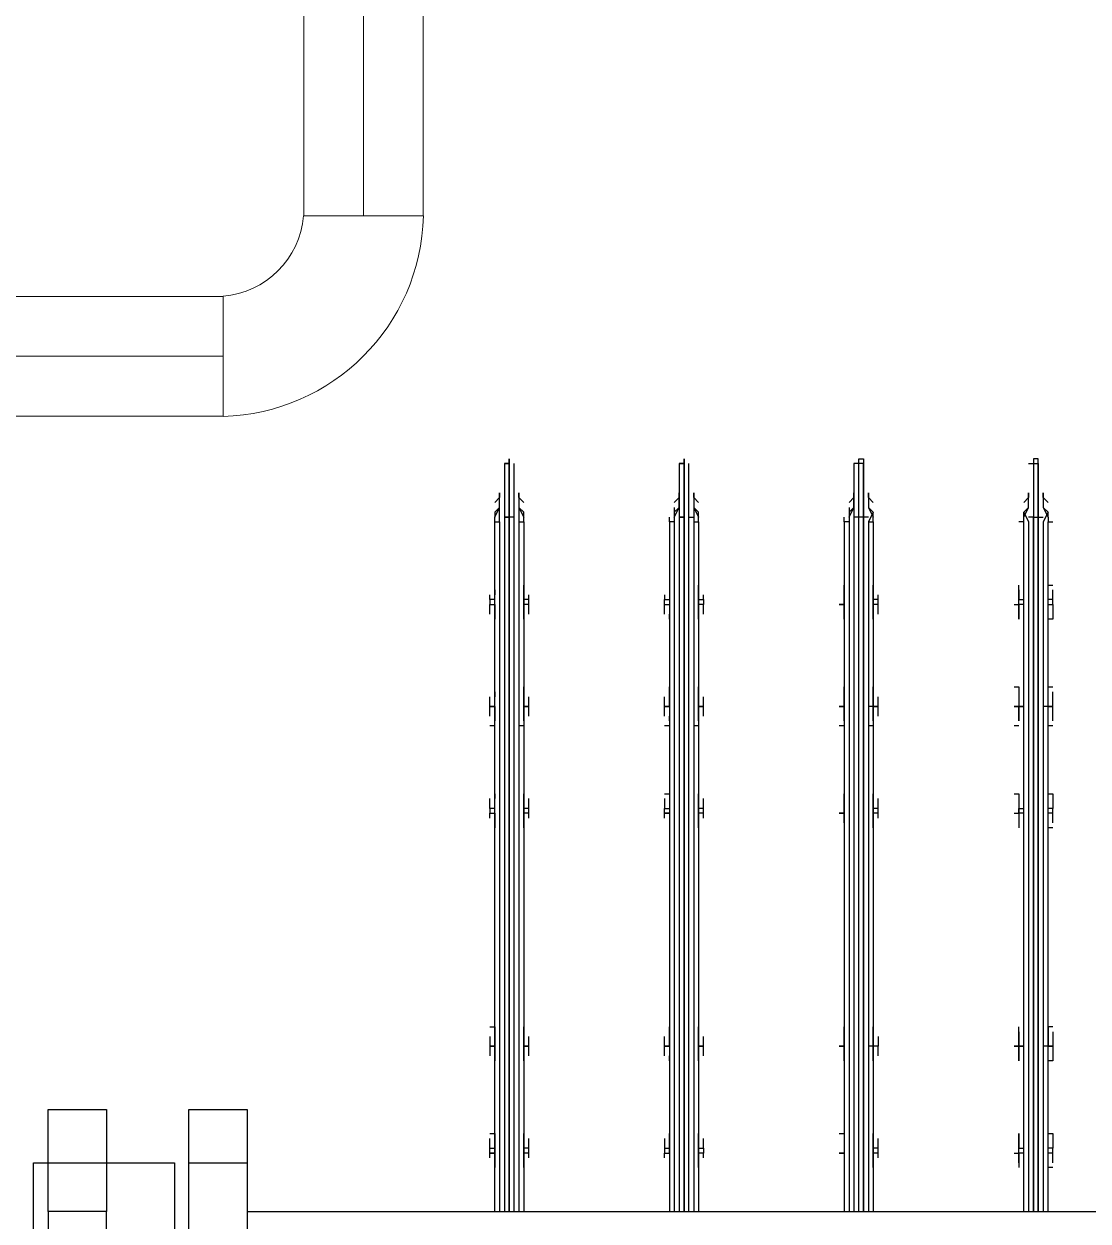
# Model space of a CAD drawing. Header units: metres. Extents: x 531689 to 532245, y 2673919 to 2674172.
# Drawn here: x 532025.8465 to 532026.1498, y 2674035.7423 to 2674036.0834 of the extents above; entities that cross this region are included whole.
import ezdxf

# ---------------------------------------------------------------- set-up
doc = ezdxf.new("R2010")
doc.units = ezdxf.units.M
doc.header["$MEASUREMENT"] = 0
doc.linetypes.add('CENTER2', pattern=[1.125, 0.75, -0.125, 0.125, -0.125])
doc.layers.add('IDT', color=7, linetype='Continuous')

# ---------------------------------------------------------------- blocks, each defined once
blk = doc.blocks.new('IDT')
at = {"layer": 'IDT', "color": 0, "lineweight": 25}
for p, q in [((15.02115641113394, 14.49992816479414), (15.02115641113394, 14.61887910088205)), ((15.03775421616936, 14.61887910088205), (15.03775421616936, 14.49992816479414)), ((15.08201502959744, 14.61887910088205), (15.08201502959744, 14.49992816479414)), ((15.04190366742822, 14.49992816479414), (15.04190366742822, 14.51929227066887)), ((15.06126777330317, 14.51929227066887), (15.06126777330317, 14.51375966899047)), ((15.07786557833859, 14.51375966899047), (15.07786557833859, 14.51929227066887)), ((15.02115641113394, 14.51375966899047), (14.44023323489117, 14.51375966899047)), ((14.7929365918956, 14.51375966899047), (14.7929365918956, 14.31735230940365)), ((14.79431974231537, 14.31735230940342), (14.79431974231537, 14.51375966899025)), ((14.79570289273514, 14.31596915898388), (14.79570289273514, 14.51375966899047)), ((14.79570289273514, 14.51375966899047), (14.79570289273514, 14.31596915898388)), ((14.79708604315445, 14.31596915898388), (14.79708604315445, 14.51375966899047)), ((14.79708604315445, 14.51375966899047), (14.79708604315445, 14.31596915898388)), ((14.79846919357422, 14.31735230940342), (14.79846919357422, 14.51375966899025)), ((14.79985234399399, 14.51375966899047), (14.79985234399399, 14.31735230940365)), ((14.8427300070023, 14.31735230940365), (14.8427300070023, 14.51375966899047)), ((14.84411315742207, 14.31735230940342), (14.84411315742207, 14.51375966899025)), ((14.84549630784139, 14.31596915898388), (14.84549630784139, 14.51375966899025)), ((14.84549630784139, 14.51375966899025), (14.84549630784139, 14.31596915898388)), ((14.84687945826116, 14.51375966899025), (14.84687945826116, 14.31596915898388)), ((14.84826260868093, 14.31596915898388), (14.84826260868093, 14.51375966899047)), ((14.84964575910024, 14.31735230940342), (14.84964575910024, 14.51375966899025)), ((14.85102890952001, 14.31735230940365), (14.85102890952001, 14.51375966899047)), ((14.89252342210855, 14.31735230940365), (14.89252342210855, 14.51375966899047)), ((14.89390657252832, 14.31735230940342), (14.89390657252832, 14.51375966899025)), ((14.89528972294809, 14.51375966899047), (14.89528972294809, 14.31596915898388)), ((14.89667287336741, 14.51375966899025), (14.89667287336741, 14.31596915898388)), ((14.89667287336741, 14.31596915898388), (14.89667287336741, 14.51375966899025)), ((14.89805602378718, 14.31596915898388), (14.89805602378718, 14.51375966899047)), ((14.89943917420695, 14.31735230940342), (14.89943917420695, 14.51375966899025)), ((14.90082232462672, 14.31735230940365), (14.90082232462672, 14.51375966899047)), ((14.94231683721526, 14.31735230940365), (14.94231683721526, 14.51375966899047)), ((14.94369998763503, 14.31735230940342), (14.94369998763503, 14.51375966899025)), ((14.94508313805434, 14.51375966899047), (14.94508313805434, 14.31596915898388)), ((14.94646628847411, 14.31596915898388), (14.94646628847411, 14.51375966899025)), ((14.94646628847411, 14.51375966899025), (14.94646628847411, 14.31596915898388)), ((14.94784943889388, 14.31596915898388), (14.94784943889388, 14.51375966899047)), ((14.9492325893132, 14.31735230940342), (14.9492325893132, 14.51375966899025)), ((14.95061573973297, 14.51375966899047), (14.95061573973297, 14.31735230940365)), ((15.06126777330317, 14.49992816479414), (15.06126777330317, 14.51375966899047)), ((15.06126777330317, 14.51375966899047), (15.07786557833859, 14.51375966899047)), ((15.07786557833859, 14.51375966899047), (15.07786557833859, 14.49992816479414)), ((14.79155344147628, 14.50131131521368), (14.7929365918956, 14.50131131521368)), ((14.7929365918956, 14.50131131521368), (14.7929365918956, 14.49577871353529)), ((14.80123549441331, 14.49716186395483), (14.80123549441331, 14.50131131521368)), ((14.8427300070023, 14.50131131521368), (14.8427300070023, 14.49716186395483)), ((14.85102890952001, 14.49716186395483), (14.85102890952001, 14.50131131521368)), ((14.89252342210855, 14.50131131521368), (14.89252342210855, 14.49716186395483)), ((14.90082232462672, 14.49716186395483), (14.90082232462672, 14.50131131521368)), ((14.94231683721526, 14.50131131521368), (14.94231683721526, 14.49577871353529)), ((14.95061573973297, 14.49716186395483), (14.95061573973297, 14.50131131521368)), ((14.79155344147628, 14.49992816479414), (14.79155344147628, 14.4985450143746)), ((14.79155344147628, 14.4985450143746), (14.79155344147628, 14.49716186395483)), ((14.80123549441331, 14.49992816479414), (14.80123549441331, 14.4985450143746)), ((14.80123549441331, 14.4985450143746), (14.80123549441331, 14.49716186395483)), ((14.84134685658253, 14.4985450143746), (14.84134685658253, 14.49716186395483)), ((14.8427300070023, 14.49992816479414), (14.8427300070023, 14.4985450143746)), ((14.85102890952001, 14.4985450143746), (14.85102890952001, 14.49992816479414)), ((14.85102890952001, 14.49716186395483), (14.85102890952001, 14.4985450143746)), ((14.89114027168924, 14.4985450143746), (14.89114027168924, 14.49716186395483)), ((14.89252342210855, 14.49992816479414), (14.89252342210855, 14.4985450143746)), ((14.90082232462672, 14.4985450143746), (14.90082232462672, 14.49992816479414)), ((14.90220547504603, 14.4985450143746), (14.90220547504603, 14.49716186395483)), ((14.94093368679549, 14.4985450143746), (14.94093368679549, 14.49716186395483)), ((14.94231683721526, 14.49992816479414), (14.94231683721526, 14.4985450143746)), ((14.95061573973297, 14.4985450143746), (14.95061573973297, 14.49992816479414)), ((14.95199889015274, 14.4985450143746), (14.95199889015274, 14.49716186395483)), ((15.03775421616936, 14.49992816479414), (15.02115641113394, 14.49992816479414)), ((15.02115641113394, 14.48471351017827), (15.02115641113394, 14.49992816479414)), ((15.03775421616936, 14.49992816479414), (15.03775421616936, 14.48471351017827)), ((15.06126777330317, 14.49992816479414), (15.04190366742822, 14.49992816479414)), ((15.07786557833859, 14.49992816479414), (15.06126777330317, 14.49992816479414)), ((15.06126777330317, 14.48471351017827), (15.06126777330317, 14.49992816479414)), ((15.08201502959744, 14.49992816479414), (15.07786557833859, 14.49992816479414)), ((15.07786557833859, 14.49992816479414), (15.07786557833859, 14.48471351017827)), ((14.79155344147628, 14.49716186395483), (14.7929365918956, 14.49716186395483)), ((14.79155344147628, 14.49716186395483), (14.79155344147628, 14.49577871353529)), ((14.79155344147628, 14.49301241269598), (14.79155344147628, 14.49577871353529)), ((14.79155344147628, 14.49577871353529), (14.7929365918956, 14.49577871353529)), ((14.7929365918956, 14.49577871353529), (14.7929365918956, 14.49162926227643)), ((14.79985234399399, 14.49716186395483), (14.80123549441331, 14.49716186395483)), ((14.80123549441331, 14.49577871353529), (14.79985234399399, 14.49577871353529)), ((14.80123549441331, 14.49716186395483), (14.80123549441331, 14.49577871353529)), ((14.80261864483307, 14.49716186395483), (14.80123549441331, 14.49716186395483)), ((14.80123549441331, 14.49716186395483), (14.80123549441331, 14.49577871353529)), ((14.80123549441331, 14.49577871353529), (14.80123549441331, 14.49162926227643)), ((14.80123549441331, 14.49301241269598), (14.80123549441331, 14.49577871353529)), ((14.84134685658253, 14.49716186395483), (14.8427300070023, 14.49716186395483)), ((14.84134685658253, 14.49716186395483), (14.84134685658253, 14.49577871353529)), ((14.84134685658253, 14.49577871353529), (14.8427300070023, 14.49577871353529)), ((14.84134685658253, 14.49577871353529), (14.84134685658253, 14.49301241269598)), ((14.8427300070023, 14.49716186395483), (14.8427300070023, 14.49577871353529)), ((14.8427300070023, 14.49577871353529), (14.8427300070023, 14.49162926227643)), ((14.85102890952001, 14.49577871353529), (14.85102890952001, 14.49716186395483)), ((14.85102890952001, 14.49716186395483), (14.85241205993978, 14.49716186395483)), ((14.85241205993978, 14.49716186395483), (14.85102890952001, 14.49716186395483)), ((14.85102890952001, 14.49577871353529), (14.85102890952001, 14.49716186395483)), ((14.85102890952001, 14.49301241269598), (14.85102890952001, 14.49577871353529)), ((14.85102890952001, 14.49162926227643), (14.85102890952001, 14.49577871353529)), ((14.89114027168924, 14.49716186395483), (14.89252342210855, 14.49716186395483)), ((14.89114027168924, 14.49577871353529), (14.89114027168924, 14.49716186395483)), ((14.89114027168924, 14.49577871353529), (14.89114027168924, 14.49301241269598)), ((14.89252342210855, 14.49577871353529), (14.89114027168924, 14.49577871353529)), ((14.89252342210855, 14.49716186395483), (14.89252342210855, 14.49162926227643)), ((14.90220547504603, 14.49716186395483), (14.90082232462672, 14.49716186395483)), ((14.90220547504603, 14.49716186395483), (14.90082232462672, 14.49716186395483)), ((14.90082232462672, 14.49716186395483), (14.90082232462672, 14.49577871353529)), ((14.90082232462672, 14.49577871353529), (14.90082232462672, 14.49162926227643)), ((14.90220547504603, 14.49577871353529), (14.90082232462672, 14.49577871353529)), ((14.90220547504603, 14.49577871353529), (14.90220547504603, 14.49716186395483)), ((14.90220547504603, 14.49301241269598), (14.90220547504603, 14.49577871353529)), ((14.94093368679549, 14.49716186395483), (14.94231683721526, 14.49716186395483)), ((14.94093368679549, 14.49716186395483), (14.94093368679549, 14.49577871353529)), ((14.94093368679549, 14.49577871353529), (14.94231683721526, 14.49577871353529)), ((14.94093368679549, 14.49577871353529), (14.94093368679549, 14.49301241269598)), ((14.94231683721526, 14.49577871353529), (14.94231683721526, 14.49162926227643)), ((14.95199889015274, 14.49716186395483), (14.95061573973297, 14.49716186395483)), ((14.95061573973297, 14.49577871353529), (14.95061573973297, 14.49716186395483)), ((14.95061573973297, 14.49716186395483), (14.95199889015274, 14.49716186395483)), ((14.95061573973297, 14.49162926227643), (14.95061573973297, 14.49577871353529)), ((14.95199889015274, 14.49577871353529), (14.95061573973297, 14.49577871353529)), ((14.95199889015274, 14.49716186395483), (14.95199889015274, 14.49577871353529)), ((14.95199889015274, 14.49577871353529), (14.95199889015274, 14.49301241269598)), ((14.79155344147628, 14.49162926227643), (14.79155344147628, 14.49301241269598)), ((14.7929365918956, 14.49162926227643), (14.79155344147628, 14.49162926227643)), ((14.80123549441331, 14.49162926227643), (14.80123549441331, 14.49301241269598)), ((14.8427300070023, 14.49162926227643), (14.8427300070023, 14.49301241269598)), ((14.85102890952001, 14.49162926227643), (14.85102890952001, 14.49301241269598)), ((14.85241205993978, 14.49162926227643), (14.85102890952001, 14.49162926227643)), ((14.89252342210855, 14.49162926227643), (14.89252342210855, 14.49301241269598)), ((14.90082232462672, 14.49162926227643), (14.90082232462672, 14.49301241269598)), ((14.94231683721526, 14.49162926227643), (14.94231683721526, 14.49301241269598)), ((14.95061573973297, 14.49162926227643), (14.95061573973297, 14.49301241269598)), ((14.95199889015274, 14.49162926227643), (14.95061573973297, 14.49162926227643)), ((15.03775421616936, 14.48471351017827), (15.02115641113394, 14.48471351017827)), ((15.07786557833859, 14.48471351017827), (15.06126777330317, 14.48471351017827)), ((14.79155344147628, 14.46949885556239), (14.79155344147628, 14.47088200598193)), ((14.79155344147628, 14.47088200598193), (14.7929365918956, 14.47088200598193)), ((14.7929365918956, 14.47088200598193), (14.7929365918956, 14.46673255472308)), ((14.80123549441331, 14.46673255472308), (14.80123549441331, 14.47088200598193)), ((14.80123549441331, 14.47088200598193), (14.80123549441331, 14.46949885556239)), ((14.8427300070023, 14.46949885556239), (14.8427300070023, 14.47088200598193)), ((14.8427300070023, 14.47088200598193), (14.8427300070023, 14.46673255472308)), ((14.85102890952001, 14.46673255472308), (14.85102890952001, 14.47088200598193)), ((14.85102890952001, 14.47088200598193), (14.85102890952001, 14.46949885556239)), ((14.89252342210855, 14.46949885556239), (14.89252342210855, 14.47088200598193)), ((14.89252342210855, 14.47088200598193), (14.89252342210855, 14.46673255472308)), ((14.90082232462672, 14.46673255472308), (14.90082232462672, 14.47088200598193)), ((14.90082232462672, 14.47088200598193), (14.90082232462672, 14.46949885556239)), ((14.94231683721526, 14.46949885556239), (14.94231683721526, 14.47088200598193)), ((14.94231683721526, 14.47088200598193), (14.94231683721526, 14.46673255472308)), ((14.95061573973297, 14.46673255472308), (14.95061573973297, 14.47088200598193)), ((14.95061573973297, 14.47088200598193), (14.95061573973297, 14.46949885556239)), ((14.79155344147628, 14.46673255472308), (14.79155344147628, 14.46949885556239)), ((14.80123549441331, 14.46949885556239), (14.80123549441331, 14.46673255472308)), ((14.84134685658253, 14.46949885556239), (14.84134685658253, 14.46673255472308)), ((14.85102890952001, 14.46949885556239), (14.85102890952001, 14.46673255472308)), ((14.89114027168924, 14.46949885556239), (14.89114027168924, 14.46673255472308)), ((14.90220547504603, 14.46949885556239), (14.90220547504603, 14.46673255472308)), ((14.94093368679549, 14.46949885556239), (14.94093368679549, 14.46673255472308)), ((14.95199889015274, 14.46673255472308), (14.95199889015274, 14.46949885556239)), ((14.79155344147628, 14.463966253884), (14.79155344147628, 14.46673255472308)), ((14.79155344147628, 14.46673255472308), (14.7929365918956, 14.46673255472308)), ((14.7929365918956, 14.46673255472308), (14.79155344147628, 14.46673255472308)), ((14.79155344147628, 14.46258310346423), (14.79155344147628, 14.463966253884)), ((14.7929365918956, 14.46673255472308), (14.79431974231537, 14.46673255472308)), ((14.7929365918956, 14.46119995304468), (14.7929365918956, 14.46673255472308)), ((14.80123549441331, 14.46673255472308), (14.79985234399399, 14.46673255472308)), ((14.79985234399399, 14.46673255472308), (14.80123549441331, 14.46673255472308)), ((14.80123549441331, 14.463966253884), (14.80123549441331, 14.46673255472308)), ((14.80123549441331, 14.46673255472308), (14.80261864483307, 14.46673255472308)), ((14.80261864483307, 14.46673255472308), (14.80123549441331, 14.46673255472308)), ((14.80123549441331, 14.46673255472308), (14.80123549441331, 14.46119995304468)), ((14.80123549441331, 14.46258310346423), (14.80123549441331, 14.463966253884)), ((14.84134685658253, 14.46673255472308), (14.8427300070023, 14.46673255472308)), ((14.84134685658253, 14.463966253884), (14.84134685658253, 14.46673255472308)), ((14.84134685658253, 14.46673255472308), (14.8427300070023, 14.46673255472308)), ((14.8427300070023, 14.46673255472308), (14.8427300070023, 14.46119995304468)), ((14.8427300070023, 14.46673255472308), (14.84411315742207, 14.46673255472308)), ((14.8427300070023, 14.463966253884), (14.8427300070023, 14.46258310346423)), ((14.85241205993978, 14.46673255472308), (14.85102890952001, 14.46673255472308)), ((14.85102890952001, 14.46673255472308), (14.85241205993978, 14.46673255472308)), ((14.85241205993978, 14.46673255472308), (14.85102890952001, 14.46673255472308)), ((14.85102890952001, 14.46673255472308), (14.85102890952001, 14.46119995304468)), ((14.85102890952001, 14.463966253884), (14.85102890952001, 14.46673255472308)), ((14.85102890952001, 14.46258310346423), (14.85102890952001, 14.463966253884)), ((14.89114027168924, 14.46673255472308), (14.89252342210855, 14.46673255472308)), ((14.89252342210855, 14.46673255472308), (14.89114027168924, 14.46673255472308)), ((14.89114027168924, 14.46673255472308), (14.89114027168924, 14.463966253884)), ((14.89252342210855, 14.46673255472308), (14.89252342210855, 14.46119995304468)), ((14.89252342210855, 14.463966253884), (14.89252342210855, 14.46258310346423)), ((14.90220547504603, 14.46673255472308), (14.90082232462672, 14.46673255472308)), ((14.90082232462672, 14.46673255472308), (14.90220547504603, 14.46673255472308)), ((14.90220547504603, 14.46673255472308), (14.90082232462672, 14.46673255472308)), ((14.90082232462672, 14.46673255472308), (14.90082232462672, 14.46119995304468)), ((14.90082232462672, 14.46258310346423), (14.90082232462672, 14.463966253884)), ((14.90220547504603, 14.46673255472308), (14.90220547504603, 14.463966253884)), ((14.94093368679549, 14.46673255472308), (14.94231683721526, 14.46673255472308)), ((14.94231683721526, 14.46673255472308), (14.94093368679549, 14.46673255472308)), ((14.94093368679549, 14.46673255472308), (14.94093368679549, 14.463966253884)), ((14.94231683721526, 14.46673255472308), (14.94231683721526, 14.46119995304468)), ((14.94231683721526, 14.463966253884), (14.94231683721526, 14.46258310346423)), ((14.95199889015274, 14.46673255472308), (14.95061573973297, 14.46673255472308)), ((14.95061573973297, 14.46673255472308), (14.95199889015274, 14.46673255472308)), ((14.95199889015274, 14.46673255472308), (14.95061573973297, 14.46673255472308)), ((14.95061573973297, 14.46119995304468), (14.95061573973297, 14.46673255472308)), ((14.95061573973297, 14.46673255472308), (14.95199889015274, 14.46673255472308)), ((14.95061573973297, 14.46258310346423), (14.95061573973297, 14.463966253884)), ((14.95199889015274, 14.463966253884), (14.95199889015274, 14.46673255472308)), ((14.79155344147628, 14.46119995304468), (14.7929365918956, 14.46119995304468)), ((14.95199889015274, 14.46119995304468), (14.95061573973297, 14.46119995304468)), ((14.79155344147628, 14.40449078584004), (14.7929365918956, 14.40449078584004)), ((14.79155344147628, 14.40310763542027), (14.79155344147628, 14.40172448500073)), ((14.7929365918956, 14.40449078584004), (14.7929365918956, 14.40034133458119)), ((14.80123549441331, 14.40034133458119), (14.80123549441331, 14.40449078584004)), ((14.80123549441331, 14.40172448500073), (14.80123549441331, 14.40310763542027)), ((14.8427300070023, 14.40449078584004), (14.8427300070023, 14.40034133458119)), ((14.8427300070023, 14.40310763542027), (14.8427300070023, 14.40172448500073)), ((14.85102890952001, 14.40034133458119), (14.85102890952001, 14.40449078584004)), ((14.85102890952001, 14.40310763542027), (14.85102890952001, 14.40172448500073)), ((14.89252342210855, 14.40449078584004), (14.89252342210855, 14.40034133458119)), ((14.89252342210855, 14.40310763542027), (14.89252342210855, 14.40172448500073)), ((14.90082232462672, 14.40034133458119), (14.90082232462672, 14.40449078584004)), ((14.90082232462672, 14.40172448500073), (14.90082232462672, 14.40310763542027)), ((14.94231683721526, 14.40449078584004), (14.94231683721526, 14.40034133458119)), ((14.94231683721526, 14.40310763542027), (14.94231683721526, 14.40172448500073)), ((14.95061573973297, 14.40034133458119), (14.95061573973297, 14.40449078584004)), ((14.95061573973297, 14.40172448500073), (14.95061573973297, 14.40310763542027)), ((14.79155344147628, 14.40172448500073), (14.79155344147628, 14.40034133458119)), ((14.79155344147628, 14.40034133458119), (14.7929365918956, 14.40034133458119)), ((14.79155344147628, 14.40034133458119), (14.79155344147628, 14.39895818416142)), ((14.79155344147628, 14.39619188332233), (14.79155344147628, 14.39895818416142)), ((14.79155344147628, 14.39895818416142), (14.7929365918956, 14.39895818416142)), ((14.7929365918956, 14.40034133458119), (14.7929365918956, 14.39895818416142)), ((14.7929365918956, 14.39895818416142), (14.7929365918956, 14.39480873290256)), ((14.79985234399399, 14.40034133458119), (14.80123549441331, 14.40034133458119)), ((14.80123549441331, 14.39895818416142), (14.79985234399399, 14.39895818416142)), ((14.80123549441331, 14.40034133458119), (14.80123549441331, 14.40172448500073)), ((14.80261864483307, 14.40034133458119), (14.80123549441331, 14.40034133458119)), ((14.80123549441331, 14.40034133458119), (14.80123549441331, 14.39895818416142)), ((14.80123549441331, 14.39895818416142), (14.80123549441331, 14.40034133458119)), ((14.80123549441331, 14.39480873290256), (14.80123549441331, 14.39895818416142)), ((14.80123549441331, 14.39619188332233), (14.80123549441331, 14.39895818416142)), ((14.84134685658253, 14.40172448500073), (14.84134685658253, 14.40034133458119)), ((14.84134685658253, 14.40034133458119), (14.8427300070023, 14.40034133458119)), ((14.84134685658253, 14.40034133458119), (14.84134685658253, 14.39895818416142)), ((14.84134685658253, 14.39895818416142), (14.8427300070023, 14.39895818416142)), ((14.84134685658253, 14.39895818416142), (14.84134685658253, 14.39619188332233)), ((14.8427300070023, 14.40034133458119), (14.8427300070023, 14.39895818416142)), ((14.8427300070023, 14.39895818416142), (14.8427300070023, 14.39480873290256)), ((14.85102890952001, 14.40172448500073), (14.85102890952001, 14.40034133458119)), ((14.85102890952001, 14.40034133458119), (14.85102890952001, 14.39480873290256)), ((14.85102890952001, 14.39895818416142), (14.85102890952001, 14.40034133458119)), ((14.85102890952001, 14.40034133458119), (14.85241205993978, 14.40034133458119)), ((14.85241205993978, 14.40034133458119), (14.85102890952001, 14.40034133458119)), ((14.85102890952001, 14.39619188332233), (14.85102890952001, 14.39895818416142)), ((14.89114027168924, 14.40172448500073), (14.89114027168924, 14.40034133458119)), ((14.89114027168924, 14.40034133458119), (14.89252342210855, 14.40034133458119)), ((14.89114027168924, 14.40034133458119), (14.89114027168924, 14.39895818416142)), ((14.89114027168924, 14.39895818416142), (14.89252342210855, 14.39895818416142)), ((14.89114027168924, 14.39895818416142), (14.89114027168924, 14.39619188332233)), ((14.89252342210855, 14.40034133458119), (14.89252342210855, 14.39895818416142)), ((14.89252342210855, 14.39895818416142), (14.89252342210855, 14.39480873290256)), ((14.90220547504603, 14.40034133458119), (14.90082232462672, 14.40034133458119)), ((14.90082232462672, 14.39895818416142), (14.90082232462672, 14.40034133458119)), ((14.90082232462672, 14.40034133458119), (14.90220547504603, 14.40034133458119)), ((14.90082232462672, 14.39480873290256), (14.90082232462672, 14.39895818416142)), ((14.90220547504603, 14.39895818416142), (14.90082232462672, 14.39895818416142)), ((14.90220547504603, 14.40172448500073), (14.90220547504603, 14.40034133458119)), ((14.90220547504603, 14.40034133458119), (14.90220547504603, 14.39895818416142)), ((14.90220547504603, 14.39619188332233), (14.90220547504603, 14.39895818416142)), ((14.94093368679549, 14.40172448500073), (14.94093368679549, 14.40034133458119)), ((14.94093368679549, 14.40034133458119), (14.94231683721526, 14.40034133458119)), ((14.94093368679549, 14.40034133458119), (14.94093368679549, 14.39895818416142)), ((14.94093368679549, 14.39895818416142), (14.94231683721526, 14.39895818416142)), ((14.94093368679549, 14.39895818416142), (14.94093368679549, 14.39619188332233)), ((14.94231683721526, 14.40034133458119), (14.94231683721526, 14.39480873290256)), ((14.95199889015274, 14.40034133458119), (14.95061573973297, 14.40034133458119)), ((14.95199889015274, 14.40034133458119), (14.95061573973297, 14.40034133458119)), ((14.95061573973297, 14.40034133458119), (14.95061573973297, 14.39480873290256)), ((14.95061573973297, 14.39895818416142), (14.95199889015274, 14.39895818416142)), ((14.95199889015274, 14.40172448500073), (14.95199889015274, 14.40034133458119)), ((14.95199889015274, 14.39895818416142), (14.95199889015274, 14.40034133458119)), ((14.95199889015274, 14.39895818416142), (14.95199889015274, 14.39619188332233)), ((14.79155344147628, 14.39480873290256), (14.79155344147628, 14.39619188332233)), ((14.80123549441331, 14.39480873290256), (14.80123549441331, 14.39619188332233)), ((14.8427300070023, 14.39480873290256), (14.8427300070023, 14.39619188332233)), ((14.85102890952001, 14.39480873290256), (14.85102890952001, 14.39619188332233)), ((14.89252342210855, 14.39480873290256), (14.89252342210855, 14.39619188332233)), ((14.90082232462672, 14.39480873290256), (14.90082232462672, 14.39619188332233)), ((14.94231683721526, 14.39480873290256), (14.94231683721526, 14.39619188332233)), ((14.95061573973297, 14.39480873290256), (14.95061573973297, 14.39619188332233)), ((14.7929365918956, 14.39480873290256), (14.79155344147628, 14.39480873290256)), ((14.80261864483307, 14.39480873290256), (14.80123549441331, 14.39480873290256)), ((14.90220547504603, 14.39480873290256), (14.90082232462672, 14.39480873290256)), ((14.79155344147628, 14.37544462702783), (14.7929365918956, 14.37544462702783)), ((14.80123549441331, 14.37544462702783), (14.80261864483307, 14.37544462702783)), ((14.8427300070023, 14.37544462702783), (14.84411315742207, 14.37544462702783)), ((14.85102890952001, 14.37544462702783), (14.85241205993978, 14.37544462702783)), ((14.89252342210855, 14.37544462702783), (14.89390657252832, 14.37544462702783)), ((14.90082232462672, 14.37544462702783), (14.90220547504603, 14.37544462702783)), ((14.94231683721526, 14.37544462702783), (14.94369998763503, 14.37544462702783)), ((14.95061573973297, 14.37544462702783), (14.95199889015274, 14.37544462702783)), ((14.79155344147628, 14.37406147660829), (14.79155344147628, 14.37267832618852)), ((14.79155344147628, 14.37267832618852), (14.79155344147628, 14.36991202534944)), ((14.7929365918956, 14.37406147660829), (14.7929365918956, 14.36991202534944)), ((14.80123549441331, 14.36991202534944), (14.80123549441331, 14.37406147660829)), ((14.80123549441331, 14.37406147660829), (14.80123549441331, 14.37267832618852)), ((14.80123549441331, 14.37267832618852), (14.80123549441331, 14.36991202534944)), ((14.84134685658253, 14.37267832618852), (14.84134685658253, 14.36991202534944)), ((14.8427300070023, 14.37267832618852), (14.8427300070023, 14.37406147660829)), ((14.8427300070023, 14.37406147660829), (14.8427300070023, 14.36991202534944)), ((14.85102890952001, 14.36991202534944), (14.85102890952001, 14.37406147660829)), ((14.85102890952001, 14.37406147660829), (14.85102890952001, 14.37267832618852)), ((14.85102890952001, 14.37267832618852), (14.85102890952001, 14.36991202534944)), ((14.89114027168924, 14.37267832618852), (14.89114027168924, 14.36991202534944)), ((14.89252342210855, 14.37267832618852), (14.89252342210855, 14.37406147660829)), ((14.89252342210855, 14.37406147660829), (14.89252342210855, 14.36991202534944)), ((14.90082232462672, 14.36991202534944), (14.90082232462672, 14.37406147660829)), ((14.90082232462672, 14.37406147660829), (14.90082232462672, 14.37267832618852)), ((14.90220547504603, 14.37267832618852), (14.90220547504603, 14.36991202534944)), ((14.94093368679549, 14.37267832618852), (14.94093368679549, 14.36991202534944)), ((14.94231683721526, 14.37267832618852), (14.94231683721526, 14.37406147660829)), ((14.94231683721526, 14.37406147660829), (14.94231683721526, 14.36991202534944)), ((14.95061573973297, 14.36991202534944), (14.95061573973297, 14.37406147660829)), ((14.95061573973297, 14.37406147660829), (14.95061573973297, 14.37267832618852)), ((14.95199889015274, 14.37267832618852), (14.95199889015274, 14.36991202534944)), ((14.79155344147628, 14.36991202534944), (14.7929365918956, 14.36991202534944)), ((14.7929365918956, 14.36991202534944), (14.79155344147628, 14.36991202534944)), ((14.79155344147628, 14.36991202534944), (14.79155344147628, 14.36714572451012)), ((14.7929365918956, 14.36991202534944), (14.7929365918956, 14.36437942367081)), ((14.7929365918956, 14.36991202534944), (14.79431974231537, 14.36991202534944)), ((14.80123549441331, 14.36991202534944), (14.79985234399399, 14.36991202534944)), ((14.79985234399399, 14.36991202534944), (14.80123549441331, 14.36991202534944)), ((14.80123549441331, 14.36437942367081), (14.80123549441331, 14.36991202534944)), ((14.80123549441331, 14.36991202534944), (14.80261864483307, 14.36991202534944)), ((14.80261864483307, 14.36991202534944), (14.80123549441331, 14.36991202534944)), ((14.80123549441331, 14.36991202534944), (14.80261864483307, 14.36991202534944)), ((14.80123549441331, 14.36714572451012), (14.80123549441331, 14.36991202534944)), ((14.84134685658253, 14.36991202534944), (14.8427300070023, 14.36991202534944)), ((14.8427300070023, 14.36991202534944), (14.84134685658253, 14.36991202534944)), ((14.84134685658253, 14.36991202534944), (14.84134685658253, 14.36714572451012)), ((14.8427300070023, 14.36991202534944), (14.84411315742207, 14.36991202534944)), ((14.8427300070023, 14.36991202534944), (14.8427300070023, 14.36437942367081)), ((14.85241205993978, 14.36991202534944), (14.85102890952001, 14.36991202534944)), ((14.85102890952001, 14.36991202534944), (14.85241205993978, 14.36991202534944)), ((14.85241205993978, 14.36991202534944), (14.85102890952001, 14.36991202534944)), ((14.85102890952001, 14.36991202534944), (14.85102890952001, 14.36437942367081)), ((14.85102890952001, 14.36714572451012), (14.85102890952001, 14.36991202534944)), ((14.89114027168924, 14.36991202534944), (14.89252342210855, 14.36991202534944)), ((14.89252342210855, 14.36991202534944), (14.89114027168924, 14.36991202534944)), ((14.89114027168924, 14.36991202534944), (14.89114027168924, 14.36714572451012)), ((14.89252342210855, 14.36991202534944), (14.89252342210855, 14.36437942367081)), ((14.90220547504603, 14.36991202534944), (14.90082232462672, 14.36991202534944)), ((14.90082232462672, 14.36991202534944), (14.90220547504603, 14.36991202534944)), ((14.90220547504603, 14.36991202534944), (14.90082232462672, 14.36991202534944)), ((14.90082232462672, 14.36991202534944), (14.90082232462672, 14.36437942367081)), ((14.90220547504603, 14.36991202534944), (14.90220547504603, 14.36714572451012)), ((14.94093368679549, 14.36991202534944), (14.94231683721526, 14.36991202534944)), ((14.94231683721526, 14.36991202534944), (14.94093368679549, 14.36991202534944)), ((14.94093368679549, 14.36991202534944), (14.94093368679549, 14.36714572451012)), ((14.94231683721526, 14.36991202534944), (14.94231683721526, 14.36437942367081)), ((14.95199889015274, 14.36991202534944), (14.95061573973297, 14.36991202534944)), ((14.95061573973297, 14.36991202534944), (14.95061573973297, 14.36437942367081)), ((14.95061573973297, 14.36991202534944), (14.95199889015274, 14.36991202534944)), ((14.95199889015274, 14.36991202534944), (14.95061573973297, 14.36991202534944)), ((14.95199889015274, 14.36991202534944), (14.95199889015274, 14.36714572451012)), ((14.79155344147628, 14.36714572451012), (14.79155344147628, 14.36576257409058)), ((14.80123549441331, 14.36576257409058), (14.80123549441331, 14.36714572451012)), ((14.8427300070023, 14.36714572451012), (14.8427300070023, 14.36576257409058)), ((14.85102890952001, 14.36576257409058), (14.85102890952001, 14.36714572451012)), ((14.89252342210855, 14.36714572451012), (14.89252342210855, 14.36576257409058)), ((14.90082232462672, 14.36576257409058), (14.90082232462672, 14.36714572451012)), ((14.94231683721526, 14.36714572451012), (14.94231683721526, 14.36576257409058)), ((14.95061573973297, 14.36576257409058), (14.95061573973297, 14.36714572451012)), ((14.7929365918956, 14.36437942367081), (14.79155344147628, 14.36437942367081)), ((14.80261864483307, 14.36437942367081), (14.80123549441331, 14.36437942367081)), ((14.79155344147628, 14.34363216737654), (14.79155344147628, 14.34501531779608)), ((14.79155344147628, 14.34501531779608), (14.7929365918956, 14.34501531779608)), ((14.7929365918956, 14.34501531779608), (14.7929365918956, 14.34086586653723)), ((14.80123549441331, 14.34086586653723), (14.80123549441331, 14.34501531779608)), ((14.80123549441331, 14.34501531779608), (14.80123549441331, 14.34363216737654)), ((14.8427300070023, 14.34363216737654), (14.8427300070023, 14.34501531779608)), ((14.8427300070023, 14.34501531779608), (14.8427300070023, 14.34086586653723)), ((14.85102890952001, 14.34501531779608), (14.85102890952001, 14.34363216737654)), ((14.85102890952001, 14.34086586653723), (14.85102890952001, 14.34501531779608)), ((14.89252342210855, 14.34363216737654), (14.89252342210855, 14.34501531779608)), ((14.89252342210855, 14.34501531779608), (14.89252342210855, 14.34086586653723)), ((14.90082232462672, 14.34086586653723), (14.90082232462672, 14.34501531779608)), ((14.90082232462672, 14.34501531779608), (14.90082232462672, 14.34363216737654)), ((14.94231683721526, 14.34363216737654), (14.94231683721526, 14.34501531779608)), ((14.94231683721526, 14.34501531779608), (14.94231683721526, 14.34086586653723)), ((14.95061573973297, 14.34086586653723), (14.95061573973297, 14.34501531779608)), ((14.95061573973297, 14.34501531779608), (14.95061573973297, 14.34363216737654)), ((14.79155344147628, 14.34086586653723), (14.79155344147628, 14.34363216737654)), ((14.7929365918956, 14.34086586653723), (14.79155344147628, 14.34086586653723)), ((14.79155344147628, 14.34086586653723), (14.79155344147628, 14.33948271611769)), ((14.7929365918956, 14.34086586653723), (14.7929365918956, 14.33948271611769)), ((14.79985234399399, 14.34086586653723), (14.80123549441331, 14.34086586653723)), ((14.80123549441331, 14.34363216737654), (14.80123549441331, 14.34086586653723)), ((14.80123549441331, 14.34086586653723), (14.80123549441331, 14.33948271611769)), ((14.80261864483307, 14.34086586653723), (14.80123549441331, 14.34086586653723)), ((14.80123549441331, 14.34086586653723), (14.80123549441331, 14.33948271611769)), ((14.84134685658253, 14.34363216737654), (14.84134685658253, 14.34086586653723)), ((14.84134685658253, 14.34086586653723), (14.8427300070023, 14.34086586653723)), ((14.84134685658253, 14.34086586653723), (14.84134685658253, 14.33948271611769)), ((14.8427300070023, 14.34086586653723), (14.8427300070023, 14.33948271611769)), ((14.85102890952001, 14.34363216737654), (14.85102890952001, 14.34086586653723)), ((14.85102890952001, 14.34086586653723), (14.85241205993978, 14.34086586653723)), ((14.85241205993978, 14.34086586653723), (14.85102890952001, 14.34086586653723)), ((14.85102890952001, 14.33948271611769), (14.85102890952001, 14.34086586653723)), ((14.85102890952001, 14.34086586653723), (14.85102890952001, 14.33948271611769)), ((14.89114027168924, 14.34363216737654), (14.89114027168924, 14.34086586653723)), ((14.89114027168924, 14.34086586653723), (14.89252342210855, 14.34086586653723)), ((14.89114027168924, 14.33948271611769), (14.89114027168924, 14.34086586653723)), ((14.89252342210855, 14.34086586653723), (14.89252342210855, 14.33533326485883)), ((14.90082232462672, 14.33948271611769), (14.90082232462672, 14.34086586653723)), ((14.90220547504603, 14.34086586653723), (14.90082232462672, 14.34086586653723)), ((14.90220547504603, 14.34363216737654), (14.90220547504603, 14.34086586653723)), ((14.90220547504603, 14.34086586653723), (14.90220547504603, 14.33948271611769)), ((14.94093368679549, 14.34363216737654), (14.94093368679549, 14.34086586653723)), ((14.94093368679549, 14.34086586653723), (14.94231683721526, 14.34086586653723)), ((14.94093368679549, 14.34086586653723), (14.94093368679549, 14.33948271611769)), ((14.94231683721526, 14.34086586653723), (14.94231683721526, 14.33948271611769)), ((14.95199889015274, 14.34086586653723), (14.95061573973297, 14.34086586653723)), ((14.95199889015274, 14.34086586653723), (14.95061573973297, 14.34086586653723)), ((14.95061573973297, 14.34086586653723), (14.95061573973297, 14.33948271611769)), ((14.95199889015274, 14.34363216737654), (14.95199889015274, 14.34086586653723)), ((14.95199889015274, 14.33948271611769), (14.95199889015274, 14.34086586653723)), ((14.79155344147628, 14.33948271611769), (14.7929365918956, 14.33948271611769)), ((14.79155344147628, 14.33948271611769), (14.79155344147628, 14.33809956569792)), ((14.79155344147628, 14.33809956569792), (14.79155344147628, 14.33671641527837)), ((14.7929365918956, 14.33948271611769), (14.7929365918956, 14.33533326485883)), ((14.80123549441331, 14.33948271611769), (14.79985234399399, 14.33948271611769)), ((14.80123549441331, 14.33948271611769), (14.80123549441331, 14.33533326485883)), ((14.80123549441331, 14.33809956569792), (14.80123549441331, 14.33948271611769)), ((14.80123549441331, 14.33671641527837), (14.80123549441331, 14.33809956569792)), ((14.84134685658253, 14.33948271611769), (14.8427300070023, 14.33948271611769)), ((14.84134685658253, 14.33948271611769), (14.84134685658253, 14.33809956569792)), ((14.8427300070023, 14.33948271611769), (14.8427300070023, 14.33533326485883)), ((14.8427300070023, 14.33809956569792), (14.8427300070023, 14.33671641527837)), ((14.85102890952001, 14.33809956569792), (14.85102890952001, 14.33948271611769)), ((14.85102890952001, 14.33948271611769), (14.85102890952001, 14.33533326485883)), ((14.85102890952001, 14.33671641527837), (14.85102890952001, 14.33809956569792)), ((14.89114027168924, 14.33948271611769), (14.89114027168924, 14.33809956569792)), ((14.89252342210855, 14.33948271611769), (14.89114027168924, 14.33948271611769)), ((14.89252342210855, 14.33809956569792), (14.89252342210855, 14.33671641527837)), ((14.90082232462672, 14.33533326485883), (14.90082232462672, 14.33948271611769)), ((14.90220547504603, 14.33948271611769), (14.90082232462672, 14.33948271611769)), ((14.90082232462672, 14.33671641527837), (14.90082232462672, 14.33809956569792)), ((14.90220547504603, 14.33809956569792), (14.90220547504603, 14.33948271611769)), ((14.94093368679549, 14.33948271611769), (14.94231683721526, 14.33948271611769)), ((14.94093368679549, 14.33948271611769), (14.94093368679549, 14.33809956569792)), ((14.94231683721526, 14.33948271611769), (14.94231683721526, 14.33533326485883)), ((14.94231683721526, 14.33809956569792), (14.94231683721526, 14.33671641527837)), ((14.95061573973297, 14.33948271611769), (14.95199889015274, 14.33948271611769)), ((14.95061573973297, 14.33948271611769), (14.95061573973297, 14.33533326485883)), ((14.95061573973297, 14.33671641527837), (14.95061573973297, 14.33809956569792)), ((14.95199889015274, 14.33948271611769), (14.95199889015274, 14.33809956569792)), ((14.7929365918956, 14.33533326485883), (14.79155344147628, 14.33533326485883)), ((14.7929365918956, 14.31735230940365), (14.79155344147628, 14.31735230940365)), ((14.7929365918956, 14.31596915898388), (14.7929365918956, 14.31735230940365)), ((14.7929365918956, 14.31458600856433), (14.79431974231537, 14.31735230940342)), ((14.79985234399399, 14.31458600856433), (14.79846919357422, 14.31735230940342)), ((14.79985234399399, 14.31735230940365), (14.79985234399399, 14.31596915898388)), ((14.79985234399399, 14.31735230940365), (14.80123549441331, 14.31735230940365)), ((14.8427300070023, 14.31458600856433), (14.84411315742207, 14.31735230940365)), ((14.84411315742207, 14.31735230940365), (14.8427300070023, 14.31735230940365)), ((14.8427300070023, 14.31735230940365), (14.8427300070023, 14.31596915898388)), ((14.84964575910024, 14.31320285814479), (14.84964575910024, 14.31735230940365)), ((14.84964575910024, 14.31735230940365), (14.85102890952001, 14.31735230940365)), ((14.85102890952001, 14.31735230940365), (14.85102890952001, 14.31596915898388)), ((14.89390657252832, 14.31735230940365), (14.89252342210855, 14.31735230940365)), ((14.89252342210855, 14.31735230940365), (14.89252342210855, 14.31596915898388)), ((14.89390657252832, 14.31320285814479), (14.89390657252832, 14.31735230940365)), ((14.89943917420695, 14.31320285814479), (14.89943917420695, 14.31735230940365)), ((14.89943917420695, 14.31735230940365), (14.90082232462672, 14.31735230940365)), ((14.90082232462672, 14.31735230940365), (14.90082232462672, 14.31596915898388)), ((14.94369998763503, 14.31735230940365), (14.94231683721526, 14.31735230940365)), ((14.94231683721526, 14.31735230940365), (14.94231683721526, 14.31596915898388)), ((14.94369998763503, 14.31320285814479), (14.94369998763503, 14.31735230940365)), ((14.95061573973297, 14.31735230940365), (14.9492325893132, 14.31735230940365)), ((14.9492325893132, 14.31735230940365), (14.9492325893132, 14.31320285814479)), ((14.95061573973297, 14.31735230940365), (14.95061573973297, 14.31596915898388)), ((14.79431974231537, 14.31320285814479), (14.7929365918956, 14.31596915898388)), ((14.7929365918956, 14.31596915898388), (14.7929365918956, 14.31458600856433)), ((14.7929365918956, 14.31458600856433), (14.79431974231537, 14.31320285814479)), ((14.79431974231537, 14.31320285814479), (14.7929365918956, 14.31458600856433)), ((14.79570289273514, 14.31596915898388), (14.79431974231537, 14.31596915898388)), ((14.79570289273514, 14.300754504368), (14.79570289273514, 14.31596915898388)), ((14.79708604315445, 14.31596915898388), (14.79570289273514, 14.31596915898388)), ((14.79570289273514, 14.31596915898388), (14.79570289273514, 14.29937135394846)), ((14.79708604315445, 14.300754504368), (14.79708604315445, 14.31596915898388)), ((14.79708604315445, 14.31596915898388), (14.79846919357422, 14.31596915898388)), ((14.79708604315445, 14.29937135394846), (14.79708604315445, 14.31596915898388)), ((14.79985234399399, 14.31596915898388), (14.79846919357422, 14.31320285814479)), ((14.79985234399399, 14.31458600856433), (14.79846919357422, 14.31320285814479)), ((14.79846919357422, 14.31320285814479), (14.79985234399399, 14.31458600856433)), ((14.79985234399399, 14.31596915898388), (14.79985234399399, 14.31458600856433)), ((14.84411315742207, 14.31320285814479), (14.8427300070023, 14.31596915898388)), ((14.8427300070023, 14.31596915898388), (14.8427300070023, 14.31458600856433)), ((14.8427300070023, 14.31458600856433), (14.84411315742207, 14.31320285814479)), ((14.84411315742207, 14.31320285814479), (14.8427300070023, 14.31458600856433)), ((14.84411315742207, 14.31596915898388), (14.84549630784139, 14.31596915898388)), ((14.84549630784139, 14.31596915898388), (14.84687945826116, 14.31596915898388)), ((14.84549630784139, 14.29937135394846), (14.84549630784139, 14.31596915898388)), ((14.84549630784139, 14.31596915898388), (14.84549630784139, 14.300754504368)), ((14.84687945826116, 14.31596915898388), (14.84826260868093, 14.31596915898388)), ((14.84687945826116, 14.31596915898388), (14.84687945826116, 14.29937135394846)), ((14.84964575910024, 14.31596915898388), (14.84826260868093, 14.31320285814479)), ((14.84826260868093, 14.300754504368), (14.84826260868093, 14.31596915898388)), ((14.84826260868093, 14.31320285814479), (14.84964575910024, 14.31458600856433)), ((14.84964575910024, 14.31458600856433), (14.84964575910024, 14.31596915898388)), ((14.89390657252832, 14.31320285814479), (14.89252342210855, 14.31596915898388)), ((14.89252342210855, 14.31596915898388), (14.89252342210855, 14.31458600856433)), ((14.89252342210855, 14.31458600856433), (14.89390657252832, 14.31320285814479)), ((14.89528972294809, 14.31596915898388), (14.89390657252832, 14.31596915898388)), ((14.89528972294809, 14.31596915898388), (14.89528972294809, 14.300754504368)), ((14.89805602378718, 14.31596915898388), (14.89667287336741, 14.31596915898388)), ((14.89667287336741, 14.31596915898388), (14.89805602378718, 14.31596915898388)), ((14.89667287336741, 14.29937135394846), (14.89667287336741, 14.31596915898388)), ((14.89667287336741, 14.31596915898388), (14.89667287336741, 14.29937135394846)), ((14.89805602378718, 14.300754504368), (14.89805602378718, 14.31596915898388)), ((14.89943917420695, 14.31596915898388), (14.89805602378718, 14.31320285814479)), ((14.89805602378718, 14.31320285814479), (14.89943917420695, 14.31458600856433)), ((14.89943917420695, 14.31458600856433), (14.89943917420695, 14.31596915898388)), ((14.94369998763503, 14.31320285814479), (14.94231683721526, 14.31596915898388)), ((14.94231683721526, 14.31596915898388), (14.94231683721526, 14.31458600856433)), ((14.94231683721526, 14.31458600856433), (14.94369998763503, 14.31320285814479)), ((14.94508313805434, 14.31596915898388), (14.94646628847411, 14.31596915898388)), ((14.94508313805434, 14.31596915898388), (14.94508313805434, 14.300754504368)), ((14.94784943889388, 14.31596915898388), (14.94646628847411, 14.31596915898388)), ((14.94646628847411, 14.31596915898388), (14.94784943889388, 14.31596915898388)), ((14.94646628847411, 14.31596915898388), (14.94646628847411, 14.29937135394846)), ((14.94646628847411, 14.29937135394846), (14.94646628847411, 14.31596915898388)), ((14.94784943889388, 14.300754504368), (14.94784943889388, 14.31596915898388)), ((14.95061573973297, 14.31596915898388), (14.9492325893132, 14.31320285814479)), ((14.9492325893132, 14.31320285814479), (14.95061573973297, 14.31458600856433)), ((14.95061573973297, 14.31458600856433), (14.95061573973297, 14.31596915898388)), ((14.7929365918956, 14.31181970772502), (14.79431974231537, 14.31043655730548)), ((14.79431974231537, 14.30905340688594), (14.79431974231537, 14.31320285814479)), ((14.79431974231537, 14.31043655730548), (14.79431974231537, 14.30905340688594)), ((14.79846919357422, 14.31320285814479), (14.79846919357422, 14.30905340688594)), ((14.79846919357422, 14.31043655730548), (14.79985234399399, 14.31181970772502)), ((14.79846919357422, 14.30905340688594), (14.79846919357422, 14.31043655730548)), ((14.8427300070023, 14.31181970772502), (14.84411315742207, 14.31043655730548)), ((14.84411315742207, 14.30905340688594), (14.84411315742207, 14.31320285814479)), ((14.84411315742207, 14.31043655730548), (14.84411315742207, 14.30905340688594)), ((14.84826260868093, 14.31320285814479), (14.84826260868093, 14.30905340688594)), ((14.84826260868093, 14.31043655730548), (14.84964575910024, 14.31181970772502)), ((14.84826260868093, 14.30905340688594), (14.84826260868093, 14.31043655730548)), ((14.89252342210855, 14.31181970772502), (14.89390657252832, 14.31043655730548)), ((14.89390657252832, 14.30905340688594), (14.89390657252832, 14.31320285814479)), ((14.89390657252832, 14.31043655730548), (14.89390657252832, 14.30905340688594)), ((14.89805602378718, 14.31320285814479), (14.89805602378718, 14.30905340688594)), ((14.89805602378718, 14.31043655730548), (14.89943917420695, 14.31181970772502)), ((14.89805602378718, 14.30905340688594), (14.89805602378718, 14.31043655730548)), ((14.94231683721526, 14.31181970772502), (14.94369998763503, 14.31043655730548)), ((14.94369998763503, 14.30905340688594), (14.94369998763503, 14.31320285814479)), ((14.94369998763503, 14.31043655730548), (14.94369998763503, 14.30905340688594)), ((14.9492325893132, 14.31320285814479), (14.9492325893132, 14.30905340688594)), ((14.9492325893132, 14.31043655730548), (14.95061573973297, 14.31181970772502)), ((14.9492325893132, 14.30905340688594), (14.9492325893132, 14.31043655730548)), ((14.79708604315445, 14.300754504368), (14.79570289273514, 14.300754504368)), ((14.79846919357422, 14.300754504368), (14.79708604315445, 14.300754504368)), ((14.84549630784139, 14.300754504368), (14.84687945826116, 14.300754504368)), ((14.84687945826116, 14.300754504368), (14.84826260868093, 14.300754504368)), ((14.89805602378718, 14.300754504368), (14.89667287336741, 14.300754504368)), ((14.89667287336741, 14.300754504368), (14.89805602378718, 14.300754504368)), ((14.94784943889388, 14.300754504368), (14.94646628847411, 14.300754504368)), ((14.94646628847411, 14.300754504368), (14.94784943889388, 14.300754504368)), ((14.79570289273514, 14.29937135394846), (14.79708604315445, 14.29937135394846)), ((14.84687945826116, 14.29937135394846), (14.84549630784139, 14.29937135394846))]:
    blk.add_line(p, q, dxfattribs=at)
at = {"layer": 'IDT', "color": 0, "lineweight": 0}
for p, q in [((15.02803310315747, 14.28728017940045), (15.02803310315747, 14.2530801794004)), ((15.02803310315747, 14.28728017940045), (15.02803310315747, 14.2530801794004)), ((15.8013764772293, 14.28718017940048), (15.02803310315747, 14.28718017940048)), ((15.8013764772293, 14.28718017940048), (15.02803310315747, 14.28718017940048)), ((16.66803310315734, 14.25318017940037), (15.02803310315747, 14.25318017940037)), ((16.66803310315734, 14.25318017940037), (15.02803310315747, 14.25318017940037)), ((15.00513310315753, 14.23018017940024), (14.97093310315748, 14.23018017940024)), ((15.00513310315753, 14.23018017940024), (14.97093310315748, 14.23018017940024)), ((14.97103310315723, 14.23018017940024), (14.97103310315723, 10.36062258859727)), ((14.97103310315723, 14.23018017940024), (14.97103310315723, 10.36062258859727)), ((15.00503310315733, 14.23018017940024), (15.00503310315733, 13.13762258859663)), ((15.00503310315733, 14.23018017940024), (15.00503310315733, 13.13762258859663))]:
    blk.add_line(p, q, dxfattribs=at)
at = {"layer": 'IDT', "color": 0, "linetype": 'CENTER2', "lineweight": 0, "ltscale": 500}
for p, q in [((15.8012764780872, 14.27018017940043), (15.02803310315747, 14.27018017940043)), ((15.8012764780872, 14.27018017940043), (15.02803310315747, 14.27018017940043)), ((14.98803310315751, 14.23018017940024), (14.98803310315751, 10.36062258859727)), ((14.98803310315751, 14.23018017940024), (14.98803310315751, 10.36062258859727))]:
    blk.add_line(p, q, dxfattribs=at)
at = {"layer": 'IDT', "color": 0, "lineweight": 0}
for centre, radius, start, end in [((15.02947723496325, 14.22873604759445), 0.05856194058918286, 91.41305162651955, 178.5869483604489), ((15.02947723496325, 14.22873604759445), 0.05856194058918286, 91.41305162651955, 178.5869483604489), ((15.03010906512625, 14.22810421743191), 0.02506208878668663, 94.75141156221865, 175.2485884377683), ((15.03010906512625, 14.22810421743191), 0.02506208878668663, 94.75141156221865, 175.2485884377683)]:
    blk.add_arc(centre, radius, start, end, dxfattribs=at)

msp = doc.modelspace()

# ---------------------------------------------------------------- block references
at = {"layer": 'IDT', "color": 8, "rotation": 180}
msp.add_blockref('IDT', (532040.9312843675, 2674050.258854317), dxfattribs=at)

doc.saveas('drawing.dxf')
